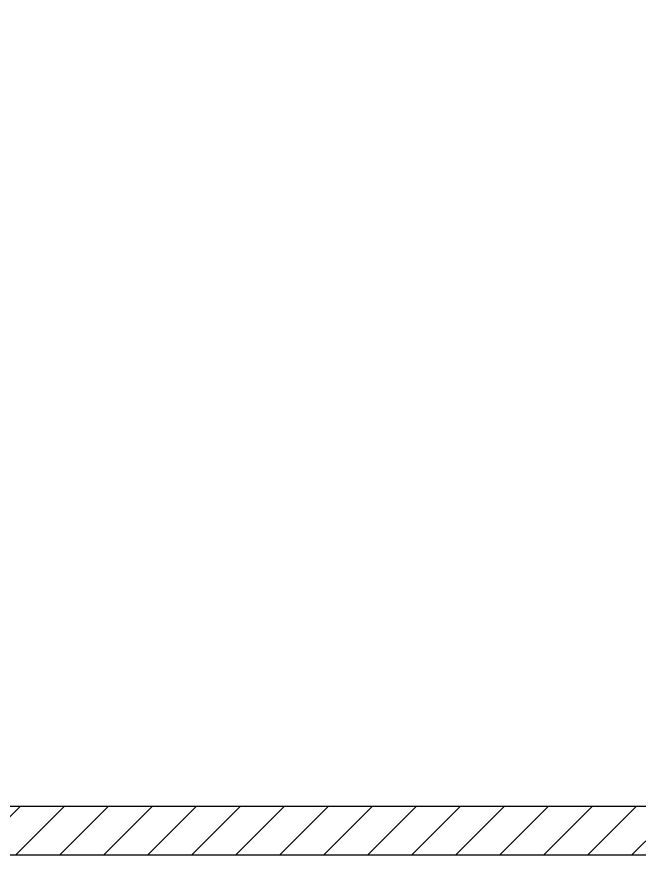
# Model space of a CAD drawing. Header units: millimetres. Extents: x -9564 to 100419, y -25359 to 24346.
# Drawn here: x 87951 to 89221, y -20452 to -18741 of the extents above; entities that cross this region are included whole.
import ezdxf

# ---------------------------------------------------------------- set-up
doc = ezdxf.new("R2010")
doc.units = ezdxf.units.MM
doc.header["$LTSCALE"] = 100
doc.linetypes.add('DASHED2', pattern=[0.762, 0.635, -0.127])
doc.linetypes.add('DASHEDX2', pattern=[3.048, 2.54, -0.508])
for name, color, linetype in [('Area circulacion', 50, 'DASHEDX2'), ('Maquinas', 200, 'Continuous'), ('MUROS', 7, 'Continuous')]:
    doc.layers.add(name, color=color, linetype=linetype)

msp = doc.modelspace()

# ---------------------------------------------------------------- hatches: boundary and pattern name
at = {"layer": 'Maquinas', "linetype": 'DASHED2', "true_color": 0xffffff}
h = msp.add_hatch(dxfattribs=at)
h.set_pattern_fill('ANSI31', scale=20)
h.set_pattern_definition([(45, (46554.67, 1555.34), (-44.90128, 44.90128), [])])
h.paths.add_polyline_path([(85695.948, -15977.197), (85688.844, -15977.197), (85688.844, -15397.197), (85695.948, -9577.696), (89245.948, -9577.696), (89245.948, -9527.696), (89245.948, -9477.696), (85595.948, -9477.696), (85595.948, -19071.494), (85591.396, -20451.614), (90508.366, -20451.614), (90508.366, -20351.614), (85695.948, -20351.614)])

# ---------------------------------------------------------------- linework, layer by layer
at = {"layer": 'Area circulacion', "color": 2}
msp.add_line((90508.366, -20451.614), (80674.426, -20451.614), dxfattribs=at)
at = {"layer": 'MUROS'}
for p, q in [((85695.948, -20351.614), (90508.366, -20351.614)), ((90508.366, -20451.614), (87831.824, -20451.614))]:
    msp.add_line(p, q, dxfattribs=at)

doc.saveas('drawing.dxf')
